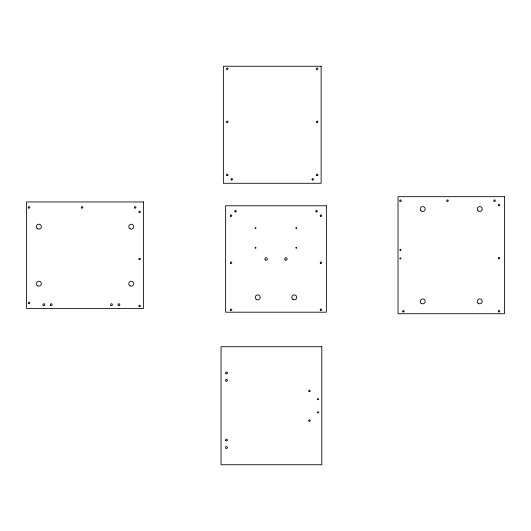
<?xml version="1.0" encoding="UTF-8"?>
<svg xmlns="http://www.w3.org/2000/svg" width="531" height="531" viewBox="0 0 531 531"><rect width="100%" height="100%" fill="white"/><g stroke="black" fill="none" stroke-linecap="round" stroke-linejoin="round"><path stroke-width="0.8" d="M255.145 228.071C255.982 229.837 256.453 226.538 255.145 228.071M255.145 247.824C255.982 249.59 256.473 246.291 255.145 247.824M295.886 228.071C296.723 229.837 297.194 226.538 295.886 228.071M295.886 247.824C296.723 249.59 297.214 246.291 295.886 247.824M317.505 399.04C318.261 401.396 319.337 397.374 317.505 399.04M317.505 412.122C318.261 414.479 319.337 410.463 317.505 412.122M399.903 249.855C400.659 252.212 401.735 248.196 399.903 249.855M399.903 258.252C400.659 260.608 401.735 256.586 399.903 258.252M321.129 66.249L223.352 66.249L223.352 183.281L321.129 183.281L321.129 66.249M504.45 196.682L398.031 196.682L398.031 313.721L504.45 313.721L504.45 196.682M143.589 201.959L26.55 201.959L26.55 308.385L143.589 308.385L143.589 201.959M326.379 205.776L225.635 205.776L225.635 312.195L326.379 312.195L326.379 205.776M321.806 346.73L221.062 346.73L221.062 464.751L321.806 464.751L321.806 346.73M226.929 175.529A0.743 0.743 0 0 0 228.045 174.891A0.743 0.743 0 0 0 226.929 174.248A0.743 0.743 0 0 0 226.929 175.529M226.929 122.442A0.743 0.743 0 0 0 228.045 121.805A0.743 0.743 0 0 0 226.929 121.161A0.743 0.743 0 0 0 226.929 122.442M316.808 69.355A0.743 0.743 0 0 0 317.916 68.718A0.743 0.743 0 0 0 316.808 68.074A0.743 0.743 0 0 0 316.808 69.355M226.929 69.355A0.743 0.743 0 0 0 228.045 68.718A0.743 0.743 0 0 0 226.929 68.074A0.743 0.743 0 0 0 226.929 69.355M312.361 179.976A0.743 0.743 0 0 0 313.476 179.332A0.743 0.743 0 0 0 312.361 178.695A0.743 0.743 0 0 0 312.361 179.976M316.808 175.529A0.743 0.743 0 0 0 317.916 174.891A0.743 0.743 0 0 0 316.808 174.248A0.743 0.743 0 0 0 316.808 175.529M231.224 179.856A0.743 0.743 0 0 0 232.459 179.524A0.743 0.743 0 0 0 231.556 178.615A0.743 0.743 0 0 0 231.224 179.856M316.808 122.442A0.743 0.743 0 0 0 317.916 121.805A0.743 0.743 0 0 0 316.808 121.161A0.743 0.743 0 0 0 316.808 122.442M139.115 306.433A0.743 0.743 0 0 0 140.35 306.102A0.743 0.743 0 0 0 139.447 305.199A0.743 0.743 0 0 0 139.115 306.433M139.115 259.4A0.743 0.743 0 0 0 140.35 259.068A0.743 0.743 0 0 0 139.447 258.159A0.743 0.743 0 0 0 139.115 259.4M139.115 212.36A0.743 0.743 0 0 0 140.35 212.028A0.743 0.743 0 0 0 139.447 211.119A0.743 0.743 0 0 0 139.115 212.36M81.734 208.033A0.743 0.743 0 0 0 82.849 207.395A0.743 0.743 0 0 0 81.734 206.751A0.743 0.743 0 0 0 81.734 208.033M134.821 208.033A0.743 0.743 0 0 0 135.936 207.395A0.743 0.743 0 0 0 134.821 206.751A0.743 0.743 0 0 0 134.821 208.033M28.647 208.033A0.743 0.743 0 0 0 29.763 207.395A0.743 0.743 0 0 0 28.647 206.751A0.743 0.743 0 0 0 28.647 208.033M28.647 303.593A0.743 0.743 0 0 0 29.763 302.949A0.743 0.743 0 0 0 28.647 302.305A0.743 0.743 0 0 0 28.647 303.593M130.009 285.831A2.469 2.469 0 0 0 133.712 283.693A2.469 2.469 0 0 0 130.009 281.549A2.469 2.469 0 0 0 130.009 285.831M130.009 228.788A2.469 2.469 0 0 0 133.712 226.651A2.469 2.469 0 0 0 130.009 224.513A2.469 2.469 0 0 0 130.009 228.788M37.661 285.831A2.469 2.469 0 0 0 41.365 283.693A2.469 2.469 0 0 0 37.661 281.549A2.469 2.469 0 0 0 37.661 285.831M111.025 305.478A0.929 0.929 0 0 0 112.413 304.681A0.929 0.929 0 0 0 111.025 303.878A0.929 0.929 0 0 0 111.025 305.478M118.433 305.478A0.929 0.929 0 0 0 119.82 304.681A0.929 0.929 0 0 0 118.433 303.878A0.929 0.929 0 0 0 118.433 305.478M37.661 228.788A2.469 2.469 0 0 0 41.365 226.651A2.469 2.469 0 0 0 37.661 224.513A2.469 2.469 0 0 0 37.661 228.788M43.369 305.478A0.929 0.929 0 0 0 44.763 304.681A0.929 0.929 0 0 0 43.369 303.878A0.929 0.929 0 0 0 43.369 305.478M50.777 305.478A0.929 0.929 0 0 0 52.171 304.681A0.929 0.929 0 0 0 50.777 303.878A0.929 0.929 0 0 0 50.777 305.478M230.547 216.177A0.743 0.743 0 0 0 231.788 215.845A0.743 0.743 0 0 0 230.879 214.936A0.743 0.743 0 0 0 230.547 216.177M265.513 260.057A1.235 1.235 0 0 0 267.365 258.989A1.235 1.235 0 0 0 265.513 257.913A1.235 1.235 0 0 0 265.513 260.057M285.266 260.057A1.235 1.235 0 0 0 287.118 258.989A1.235 1.235 0 0 0 285.266 257.913A1.235 1.235 0 0 0 285.266 260.057M230.7 263.33A0.743 0.743 0 0 0 231.808 262.692A0.743 0.743 0 0 0 230.7 262.048A0.743 0.743 0 0 0 230.7 263.33M230.547 310.25A0.743 0.743 0 0 0 231.788 309.918A0.743 0.743 0 0 0 230.879 309.009A0.743 0.743 0 0 0 230.547 310.25M320.425 310.25A0.743 0.743 0 0 0 321.667 309.918A0.743 0.743 0 0 0 320.757 309.009A0.743 0.743 0 0 0 320.425 310.25M320.425 263.21A0.743 0.743 0 0 0 321.667 262.878A0.743 0.743 0 0 0 320.757 261.975A0.743 0.743 0 0 0 320.425 263.21M320.425 216.177A0.743 0.743 0 0 0 321.667 215.845A0.743 0.743 0 0 0 320.757 214.936A0.743 0.743 0 0 0 320.425 216.177M316.131 211.849A0.743 0.743 0 0 0 317.246 211.205A0.743 0.743 0 0 0 316.131 210.568A0.743 0.743 0 0 0 316.131 211.849M235.147 211.849A0.743 0.743 0 0 0 236.255 211.205A0.743 0.743 0 0 0 235.147 210.568A0.743 0.743 0 0 0 235.147 211.849M293.046 299.517A2.469 2.469 0 0 0 296.749 297.38A2.469 2.469 0 0 0 293.046 295.243A2.469 2.469 0 0 0 293.046 299.517M256.506 299.517A2.469 2.469 0 0 0 260.21 297.38A2.469 2.469 0 0 0 256.506 295.243A2.469 2.469 0 0 0 256.506 299.517M309.088 391.566A0.743 0.743 0 0 0 310.197 390.929A0.743 0.743 0 0 0 309.088 390.285A0.743 0.743 0 0 0 309.088 391.566M226.033 448.27A0.929 0.929 0 0 0 227.421 447.467A0.929 0.929 0 0 0 226.033 446.671A0.929 0.929 0 0 0 226.033 448.27M309.088 421.196A0.743 0.743 0 0 0 310.197 420.559A0.743 0.743 0 0 0 309.088 419.915A0.743 0.743 0 0 0 309.088 421.196M225.841 440.717A0.929 0.929 0 0 0 227.387 440.305A0.929 0.929 0 0 0 226.252 439.17A0.929 0.929 0 0 0 225.841 440.717M226.033 373.705A0.929 0.929 0 0 0 227.421 372.901A0.929 0.929 0 0 0 226.033 372.098A0.929 0.929 0 0 0 226.033 373.705M226.033 381.112A0.929 0.929 0 0 0 227.421 380.309A0.929 0.929 0 0 0 226.033 379.506A0.929 0.929 0 0 0 226.033 381.112M498.496 311.777A0.743 0.743 0 0 0 499.731 311.445A0.743 0.743 0 0 0 498.828 310.535A0.743 0.743 0 0 0 498.496 311.777M498.496 258.69A0.743 0.743 0 0 0 499.731 258.358A0.743 0.743 0 0 0 498.828 257.449A0.743 0.743 0 0 0 498.496 258.69M402.936 311.777A0.743 0.743 0 0 0 404.177 311.445A0.743 0.743 0 0 0 403.268 310.535A0.743 0.743 0 0 0 402.936 311.777M498.496 205.603A0.743 0.743 0 0 0 499.731 205.271A0.743 0.743 0 0 0 498.828 204.362A0.743 0.743 0 0 0 498.496 205.603M399.976 201.156A0.743 0.743 0 0 0 401.217 200.824A0.743 0.743 0 0 0 400.308 199.921A0.743 0.743 0 0 0 399.976 201.156M447.009 201.156A0.743 0.743 0 0 0 448.25 200.824A0.743 0.743 0 0 0 447.341 199.921A0.743 0.743 0 0 0 447.009 201.156M478.013 210.774A2.469 2.469 0 0 0 482.141 209.665A2.469 2.469 0 0 0 479.121 206.645A2.469 2.469 0 0 0 478.013 210.774M494.049 201.156A0.743 0.743 0 0 0 495.29 200.824A0.743 0.743 0 0 0 494.381 199.921A0.743 0.743 0 0 0 494.049 201.156M420.977 303.121A2.469 2.469 0 0 0 425.105 302.013A2.469 2.469 0 0 0 422.079 298.993A2.469 2.469 0 0 0 420.977 303.121M420.977 210.774A2.469 2.469 0 0 0 425.105 209.665A2.469 2.469 0 0 0 422.079 206.645A2.469 2.469 0 0 0 420.977 210.774M478.013 303.121A2.469 2.469 0 0 0 482.141 302.013A2.469 2.469 0 0 0 479.121 298.993A2.469 2.469 0 0 0 478.013 303.121"/></g></svg>
